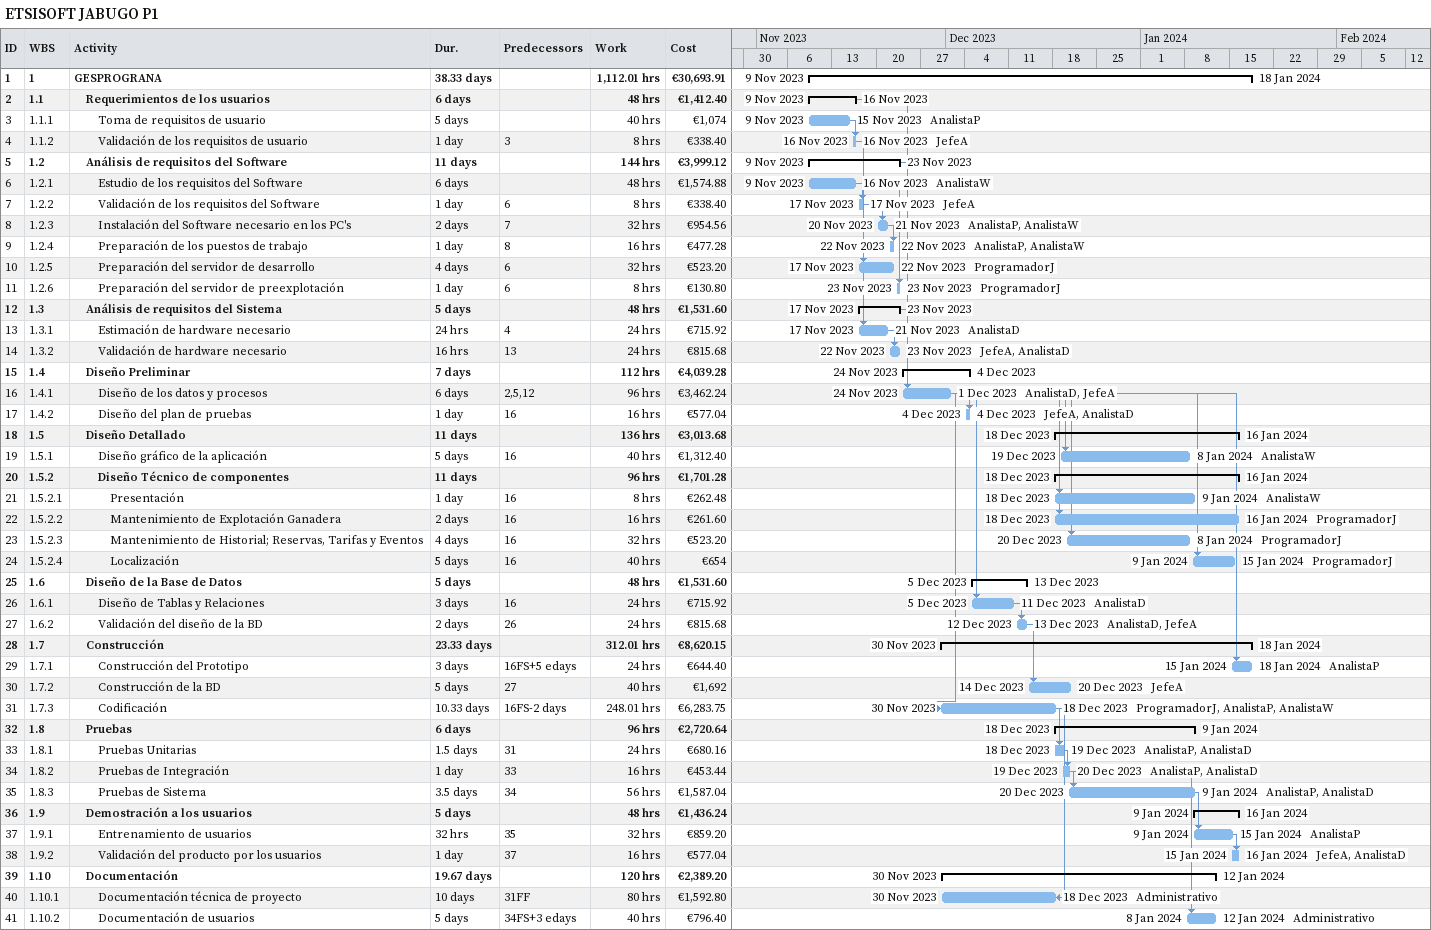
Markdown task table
ETSISOFT JABUGO P1

| ID | WBS | Task | Duration | Start | Finish | Predecessors | Resources | Work (h) | Cost (€) |
|---|---|---|---|---|---|---|---|---|---|
| 1 | 1 | **GESPROGRANA** | 38.33d | 2023-11-09 | 2024-01-18 |  |  | 1112.01 | 30693.91 |
| 2 | 1.1 | **Requerimientos de los usuarios** | 6d | 2023-11-09 | 2023-11-16 |  |  | 48 | 1412.40 |
| 3 | 1.1.1 | Toma de requisitos de usuario | 5d | 2023-11-09 | 2023-11-15 |  | AnalistaP | 40 | 1074 |
| 4 | 1.1.2 | Validación de los requisitos de usuario | 1d | 2023-11-16 | 2023-11-16 | 3 | JefeA | 8 | 338.40 |
| 5 | 1.2 | **Análisis de requisitos del Software** | 11d | 2023-11-09 | 2023-11-23 |  |  | 144 | 3999.12 |
| 6 | 1.2.1 | Estudio de los requisitos del Software | 6d | 2023-11-09 | 2023-11-16 |  | AnalistaW | 48 | 1574.88 |
| 7 | 1.2.2 | Validación de los requisitos del Software | 1d | 2023-11-17 | 2023-11-17 | 6 | JefeA | 8 | 338.40 |
| 8 | 1.2.3 | Instalación del Software necesario en los PC's | 2d | 2023-11-20 | 2023-11-21 | 7 | AnalistaP, AnalistaW | 32 | 954.56 |
| 9 | 1.2.4 | Preparación de los puestos de trabajo | 1d | 2023-11-22 | 2023-11-22 | 8 | AnalistaP, AnalistaW | 16 | 477.28 |
| 10 | 1.2.5 | Preparación del servidor de desarrollo | 4d | 2023-11-17 | 2023-11-22 | 6 | ProgramadorJ | 32 | 523.20 |
| 11 | 1.2.6 | Preparación del servidor de preexplotación | 1d | 2023-11-23 | 2023-11-23 | 6 | ProgramadorJ | 8 | 130.80 |
| 12 | 1.3 | **Análisis de requisitos del Sistema** | 5d | 2023-11-17 | 2023-11-23 |  |  | 48 | 1531.60 |
| 13 | 1.3.1 | Estimación de hardware necesario | 24h | 2023-11-17 | 2023-11-21 | 4 | AnalistaD | 24 | 715.92 |
| 14 | 1.3.2 | Validación de hardware necesario | 16h | 2023-11-22 | 2023-11-23 | 13 | JefeA, AnalistaD | 24 | 815.68 |
| 15 | 1.4 | **Diseño Preliminar** | 7d | 2023-11-24 | 2023-12-04 |  |  | 112 | 4039.28 |
| 16 | 1.4.1 | Diseño de los datos y procesos | 6d | 2023-11-24 | 2023-12-01 | 2, 5, 12 | AnalistaD, JefeA | 96 | 3462.24 |
| 17 | 1.4.2 | Diseño del plan de pruebas | 1d | 2023-12-04 | 2023-12-04 | 16 | JefeA, AnalistaD | 16 | 577.04 |
| 18 | 1.5 | **Diseño Detallado** | 11d | 2023-12-18 | 2024-01-16 |  |  | 136 | 3013.68 |
| 19 | 1.5.1 | Diseño gráfico de la aplicación | 5d | 2023-12-19 | 2024-01-08 | 16 | AnalistaW | 40 | 1312.40 |
| 20 | 1.5.2 | **Diseño Técnico de componentes** | 11d | 2023-12-18 | 2024-01-16 |  |  | 96 | 1701.28 |
| 21 | 1.5.2.1 | Presentación | 1d | 2023-12-18 | 2024-01-09 | 16 | AnalistaW | 8 | 262.48 |
| 22 | 1.5.2.2 | Mantenimiento de Explotación Ganadera | 2d | 2023-12-18 | 2024-01-16 | 16 | ProgramadorJ | 16 | 261.60 |
| 23 | 1.5.2.3 | Mantenimiento de Historial; Reservas, Tarifas y Eventos | 4d | 2023-12-20 | 2024-01-08 | 16 | ProgramadorJ | 32 | 523.20 |
| 24 | 1.5.2.4 | Localización | 5d | 2024-01-09 | 2024-01-15 | 16 | ProgramadorJ | 40 | 654 |
| 25 | 1.6 | **Diseño de la Base de Datos** | 5d | 2023-12-05 | 2023-12-13 |  |  | 48 | 1531.60 |
| 26 | 1.6.1 | Diseño de Tablas y Relaciones | 3d | 2023-12-05 | 2023-12-11 | 16 | AnalistaD | 24 | 715.92 |
| 27 | 1.6.2 | Validación del diseño de la BD | 2d | 2023-12-12 | 2023-12-13 | 26 | AnalistaD, JefeA | 24 | 815.68 |
| 28 | 1.7 | **Construcción** | 23.33d | 2023-11-30 | 2024-01-18 |  |  | 312.01 | 8620.15 |
| 29 | 1.7.1 | Construcción del Prototipo | 3d | 2024-01-15 | 2024-01-18 | 16FS+5ed | AnalistaP | 24 | 644.40 |
| 30 | 1.7.2 | Construcción de la BD | 5d | 2023-12-14 | 2023-12-20 | 27 | JefeA | 40 | 1692 |
| 31 | 1.7.3 | Codificación | 10.33d | 2023-11-30 | 2023-12-18 | 16FS-2d | ProgramadorJ, AnalistaP, AnalistaW | 248.01 | 6283.75 |
| 32 | 1.8 | **Pruebas** | 6d | 2023-12-18 | 2024-01-09 |  |  | 96 | 2720.64 |
| 33 | 1.8.1 | Pruebas Unitarias | 1.5d | 2023-12-18 | 2023-12-19 | 31 | AnalistaP, AnalistaD | 24 | 680.16 |
| 34 | 1.8.2 | Pruebas de Integración | 1d | 2023-12-19 | 2023-12-20 | 33 | AnalistaP, AnalistaD | 16 | 453.44 |
| 35 | 1.8.3 | Pruebas de Sistema | 3.5d | 2023-12-20 | 2024-01-09 | 34 | AnalistaP, AnalistaD | 56 | 1587.04 |
| 36 | 1.9 | **Demostración a los usuarios** | 5d | 2024-01-09 | 2024-01-16 |  |  | 48 | 1436.24 |
| 37 | 1.9.1 | Entrenamiento de usuarios | 32h | 2024-01-09 | 2024-01-15 | 35 | AnalistaP | 32 | 859.20 |
| 38 | 1.9.2 | Validación del producto por los usuarios | 1d | 2024-01-15 | 2024-01-16 | 37 | JefeA, AnalistaD | 16 | 577.04 |
| 39 | 1.10 | **Documentación** | 19.67d | 2023-11-30 | 2024-01-12 |  |  | 120 | 2389.20 |
| 40 | 1.10.1 | Documentación técnica de proyecto | 10d | 2023-11-30 | 2023-12-18 | 31FF | Administrativo | 80 | 1592.80 |
| 41 | 1.10.2 | Documentación de usuarios | 5d | 2024-01-08 | 2024-01-12 | 34FS+3ed | Administrativo | 40 | 796.40 |
